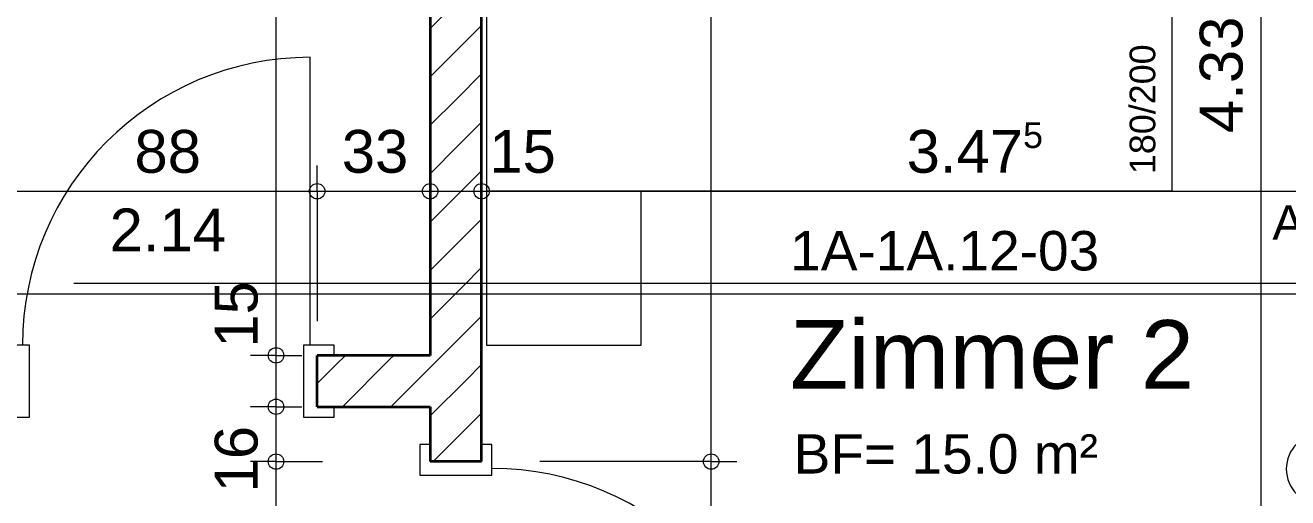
# Model space of a CAD drawing. Header units: metres. Extents: x 0.003 to 0.843, y 0.003 to 0.597.
# Drawn here: x 0.5347 to 0.6084, y 0.4116 to 0.4392 of the extents above; entities that cross this region are included whole.
import ezdxf

# ---------------------------------------------------------------- set-up
doc = ezdxf.new("R2010")
doc.units = ezdxf.units.M
for name, pattern in [('AUSGEZOGEN', [0]), ('PUNKT2', [3.175, 0, -3.175]), ('STRICHLINIE', [19.05, 12.7, -6.35])]:
    doc.linetypes.add(name, pattern=pattern)
for name, color, linetype, lineweight in [('Konstruktion unten', 7, 'STRICHLINIE', 13), ('Moebel', 253, 'AUSGEZOGEN', 13), ('Raumbezeichnung', 7, 'AUSGEZOGEN', 18), ('Text Werkplan Ausfuehrung', 7, 'AUSGEZOGEN', 25), ('Tuerzarge', 7, 'AUSGEZOGEN', 13), ('Wand Mauerwerk tragend', 7, 'AUSGEZOGEN', 35), ('Werkplan- Ausfuehrungsmasse', 7, 'AUSGEZOGEN', 13)]:
    doc.layers.add(name, color=color, linetype=linetype, lineweight=lineweight)
doc.styles.add('ARIAL', font='ARIAL.TTF')

msp = doc.modelspace()

# ---------------------------------------------------------------- linework, layer by layer
at = {"layer": 'Konstruktion unten', "color": 7, "linetype": 'PUNKT2', "lineweight": 13}
msp.add_line((0.63756, 0.424097), (0.33156, 0.424097), dxfattribs=at)
at = {"layer": 'Konstruktion unten', "color": 7, "linetype": 'STRICHLINIE', "lineweight": 13}
msp.add_line((0.33096, 0.423497), (0.63756, 0.423497), dxfattribs=at)
at = {"layer": 'Moebel', "color": 253, "linetype": 'AUSGEZOGEN', "lineweight": 13}
for p, q in [((0.56166, 0.429479), (0.56166, 0.465479)), ((0.60166, 0.465479), (0.60166, 0.429479)), ((0.56166, 0.420479), (0.56166, 0.429479)), ((0.60166, 0.429479), (0.56166, 0.429479)), ((0.57066, 0.429479), (0.57066, 0.420479)), ((0.57066, 0.420479), (0.56166, 0.420479))]:
    msp.add_line(p, q, dxfattribs=at)
at = {"layer": 'Text Werkplan Ausfuehrung', "color": 240, "linetype": 'AUSGEZOGEN', "lineweight": 13}
msp.add_arc((0.610417, 0.413265), 0.002083, 90, 270, dxfattribs=at)
at = {"layer": 'Tuerzarge', "color": 7, "linetype": 'AUSGEZOGEN', "lineweight": 13}
msp.add_line((0.55136, 0.420497), (0.55136, 0.437297), dxfattribs=at)
for points in [[(0.53496, 0.418397), (0.53496, 0.420497), (0.53316, 0.420497), (0.53316, 0.419897), (0.53416, 0.419897), (0.53416, 0.416897), (0.53316, 0.416897), (0.53316, 0.416297), (0.53496, 0.416297), (0.53496, 0.418397)], [(0.55176, 0.418397), (0.55176, 0.419897), (0.55276, 0.419897), (0.55276, 0.420497), (0.55096, 0.420497), (0.55096, 0.416297), (0.55276, 0.416297), (0.55276, 0.416897), (0.55176, 0.416897), (0.55176, 0.418397)], [(0.55986, 0.412897), (0.56196, 0.412897), (0.56196, 0.414697), (0.56136, 0.414697), (0.56136, 0.413697), (0.55836, 0.413697), (0.55836, 0.414697), (0.55776, 0.414697), (0.55776, 0.412897), (0.55986, 0.412897)]]:
    msp.add_lwpolyline(points, dxfattribs=at)
for centre, start, end in [((0.55136, 0.420497), 90, 180), ((0.56196, 0.396497), 0, 90)]:
    msp.add_arc(centre, 0.0168, start, end, dxfattribs=at)
at = {"layer": 'Wand Mauerwerk tragend', "color": 7, "linetype": 'AUSGEZOGEN', "lineweight": 35}
for p, q in [((0.55836, 0.479497), (0.55836, 0.419897)), ((0.56136, 0.413697), (0.56136, 0.479497)), ((0.55176, 0.416897), (0.55176, 0.419897)), ((0.55836, 0.419897), (0.55176, 0.419897)), ((0.55176, 0.416897), (0.55836, 0.416897)), ((0.55836, 0.416897), (0.55836, 0.413697)), ((0.56136, 0.413697), (0.55836, 0.413697))]:
    msp.add_line(p, q, dxfattribs=at)
at = {"layer": 'Wand Mauerwerk tragend', "color": 7, "linetype": 'AUSGEZOGEN', "lineweight": 13}
for p, q in [((0.556067, 0.416897), (0.55836, 0.41919)), ((0.561353, 0.413697), (0.56136, 0.413705))]:
    msp.add_line(p, q, dxfattribs=at)
for points in [[(0.55836, 0.438989), (0.559716, 0.440345), (0.559716, 0.440345), (0.56136, 0.441989)], [(0.55836, 0.43616), (0.559811, 0.437612), (0.559811, 0.437612), (0.56136, 0.43916)], [(0.55836, 0.433332), (0.559906, 0.434878), (0.559906, 0.434878), (0.56136, 0.436332)], [(0.55836, 0.430504), (0.56, 0.432144), (0.56, 0.432144), (0.56136, 0.433504)], [(0.55836, 0.427675), (0.560095, 0.42941), (0.560095, 0.42941), (0.56136, 0.430675)], [(0.55836, 0.424847), (0.56019, 0.426677), (0.56019, 0.426677), (0.56136, 0.427847)], [(0.55836, 0.422018), (0.560285, 0.423943), (0.560285, 0.423943), (0.56136, 0.425018)], [(0.55836, 0.41919), (0.560379, 0.421209), (0.560379, 0.421209), (0.56136, 0.42219)], [(0.55176, 0.418247), (0.552876, 0.419363), (0.552876, 0.419363), (0.553411, 0.419897)], [(0.553239, 0.416897), (0.55601, 0.419668), (0.55601, 0.419668), (0.556239, 0.419897)], [(0.55836, 0.416362), (0.560474, 0.418475), (0.560474, 0.418475), (0.56136, 0.419362)], [(0.558524, 0.413697), (0.560569, 0.415742), (0.560569, 0.415742), (0.56136, 0.416533)]]:
    msp.add_lwpolyline(points, dxfattribs=at)
at = {"layer": 'Werkplan- Ausfuehrungsmasse', "color": 7, "linetype": 'AUSGEZOGEN', "lineweight": 13}
for p, q in [((0.54936, 0.419897), (0.54936, 0.479497)), ((0.57476, 0.413697), (0.57476, 0.479497)), ((0.60686, 0.392897), (0.60686, 0.479497)), ((0.55176, 0.429479), (0.55176, 0.430979)), ((0.55836, 0.429479), (0.55836, 0.430979)), ((0.56136, 0.429479), (0.56136, 0.430979)), ((0.53416, 0.429479), (0.55176, 0.429479)), ((0.55176, 0.429479), (0.55176, 0.427979)), ((0.55176, 0.429479), (0.55176, 0.421897)), ((0.55176, 0.429479), (0.55836, 0.429479)), ((0.55836, 0.429479), (0.55836, 0.427979)), ((0.55836, 0.429479), (0.55836, 0.429479)), ((0.55836, 0.429479), (0.56136, 0.429479)), ((0.56136, 0.429479), (0.56136, 0.427979)), ((0.56136, 0.429479), (0.56136, 0.429479)), ((0.56136, 0.429479), (0.63086, 0.429479)), ((0.54936, 0.419897), (0.54786, 0.419897)), ((0.54936, 0.419897), (0.55086, 0.419897)), ((0.54936, 0.419897), (0.54936, 0.419897)), ((0.54936, 0.416897), (0.54936, 0.419897)), ((0.54936, 0.416897), (0.54786, 0.416897)), ((0.54936, 0.416897), (0.55086, 0.416897)), ((0.54936, 0.416897), (0.54936, 0.416897)), ((0.54936, 0.413697), (0.54936, 0.416897)), ((0.54936, 0.413697), (0.54786, 0.413697)), ((0.54936, 0.413697), (0.55086, 0.413697)), ((0.54936, 0.413697), (0.552076, 0.413697)), ((0.54936, 0.396097), (0.54936, 0.413697)), ((0.57476, 0.413697), (0.57326, 0.413697)), ((0.57476, 0.413697), (0.57626, 0.413697)), ((0.57476, 0.396097), (0.57476, 0.413697))]:
    msp.add_line(p, q, dxfattribs=at)
msp.add_lwpolyline([(0.57476, 0.413697), (0.574135, 0.413697), (0.574135, 0.413697), (0.574033, 0.413697), (0.574033, 0.413697), (0.564763, 0.413697)], dxfattribs=at)
for centre in [(0.55176, 0.429479), (0.55836, 0.429479), (0.56136, 0.429479), (0.54936, 0.419897), (0.54936, 0.416897), (0.54936, 0.413697), (0.57476, 0.413697)]:
    msp.add_circle(centre, 0.00045, dxfattribs=at)

# ---------------------------------------------------------------- texts
at = {"layer": 'Moebel', "color": 253, "linetype": 'AUSGEZOGEN', "lineweight": 13, "insert": (0.60071, 0.430479), "char_height": 0.0015, "width": 0.00075, "attachment_point": 7, "rotation": 90, "style": 'ARIAL'}
msp.add_mtext('180/200', dxfattribs=at)
at = {"layer": 'Raumbezeichnung', "color": 7, "linetype": 'AUSGEZOGEN', "lineweight": 18, "attachment_point": 7, "style": 'ARIAL'}
for s, insert, char_height, width in [('1A-1A.12-03', (0.579375, 0.424824), 0.0023, 0.00115), ('Zimmer\\~2', (0.57936, 0.417897), 0.004, 0.002), ('BF=\\~15.0\\~m²', (0.579575, 0.412965), 0.0023, 0.00115)]:
    msp.add_mtext(s, dxfattribs=dict(at, insert=insert, char_height=char_height, width=width))
at = {"layer": 'Text Werkplan Ausfuehrung', "color": 7, "linetype": 'AUSGEZOGEN', "lineweight": 13, "insert": (0.607527, 0.426631), "char_height": 0.002, "width": 0.001, "attachment_point": 7, "style": 'ARIAL'}
msp.add_mtext('AK\\~Fassade\\~EG', dxfattribs=at)
at = {"layer": 'Werkplan- Ausfuehrungsmasse', "color": 7, "linetype": 'AUSGEZOGEN', "lineweight": 13, "char_height": 0.0025, "width": 0.00125, "attachment_point": 7, "rotation": 90, "style": 'ARIAL'}
for s, insert in [('4.33', (0.605816, 0.432878)), ('15', (0.548317, 0.420347)), ('16', (0.548317, 0.411896))]:
    msp.add_mtext(s, dxfattribs=dict(at, insert=insert))
at = {"layer": 'Werkplan- Ausfuehrungsmasse', "color": 7, "linetype": 'AUSGEZOGEN', "lineweight": 13, "attachment_point": 7, "style": 'ARIAL'}
for s, insert, char_height, width in [('5', (0.592968, 0.431982), 0.0015, 0.00075), ('88', (0.541094, 0.430522), 0.0025, 0.00125), ('33', (0.553197, 0.430524), 0.0025, 0.00125), ('15', (0.56181, 0.430522), 0.0025, 0.00125), ('3.47', (0.586171, 0.430524), 0.0025, 0.00125), ('2.14', (0.539646, 0.425969), 0.0025, 0.00125)]:
    msp.add_mtext(s, dxfattribs=dict(at, insert=insert, char_height=char_height, width=width))

doc.saveas('drawing.dxf')
